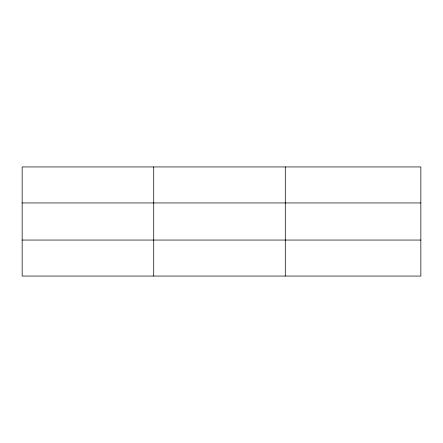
<?xml version="1.0" encoding="UTF-8"?>
<svg xmlns="http://www.w3.org/2000/svg" width="443" height="443" viewBox="0 0 443 443"><rect width="100%" height="100%" fill="white"/><g stroke="black" fill="none" stroke-linecap="round" stroke-linejoin="round"><path stroke-width="0.66" d="M153.721 276.055L153.721 166.945M285.292 276.055L285.292 166.945M420.85 240.051L420.85 276.055L22.15 276.055L22.15 166.945L420.85 166.945L420.85 240.051L22.15 240.051M22.15 202.949L420.85 202.949"/></g></svg>
